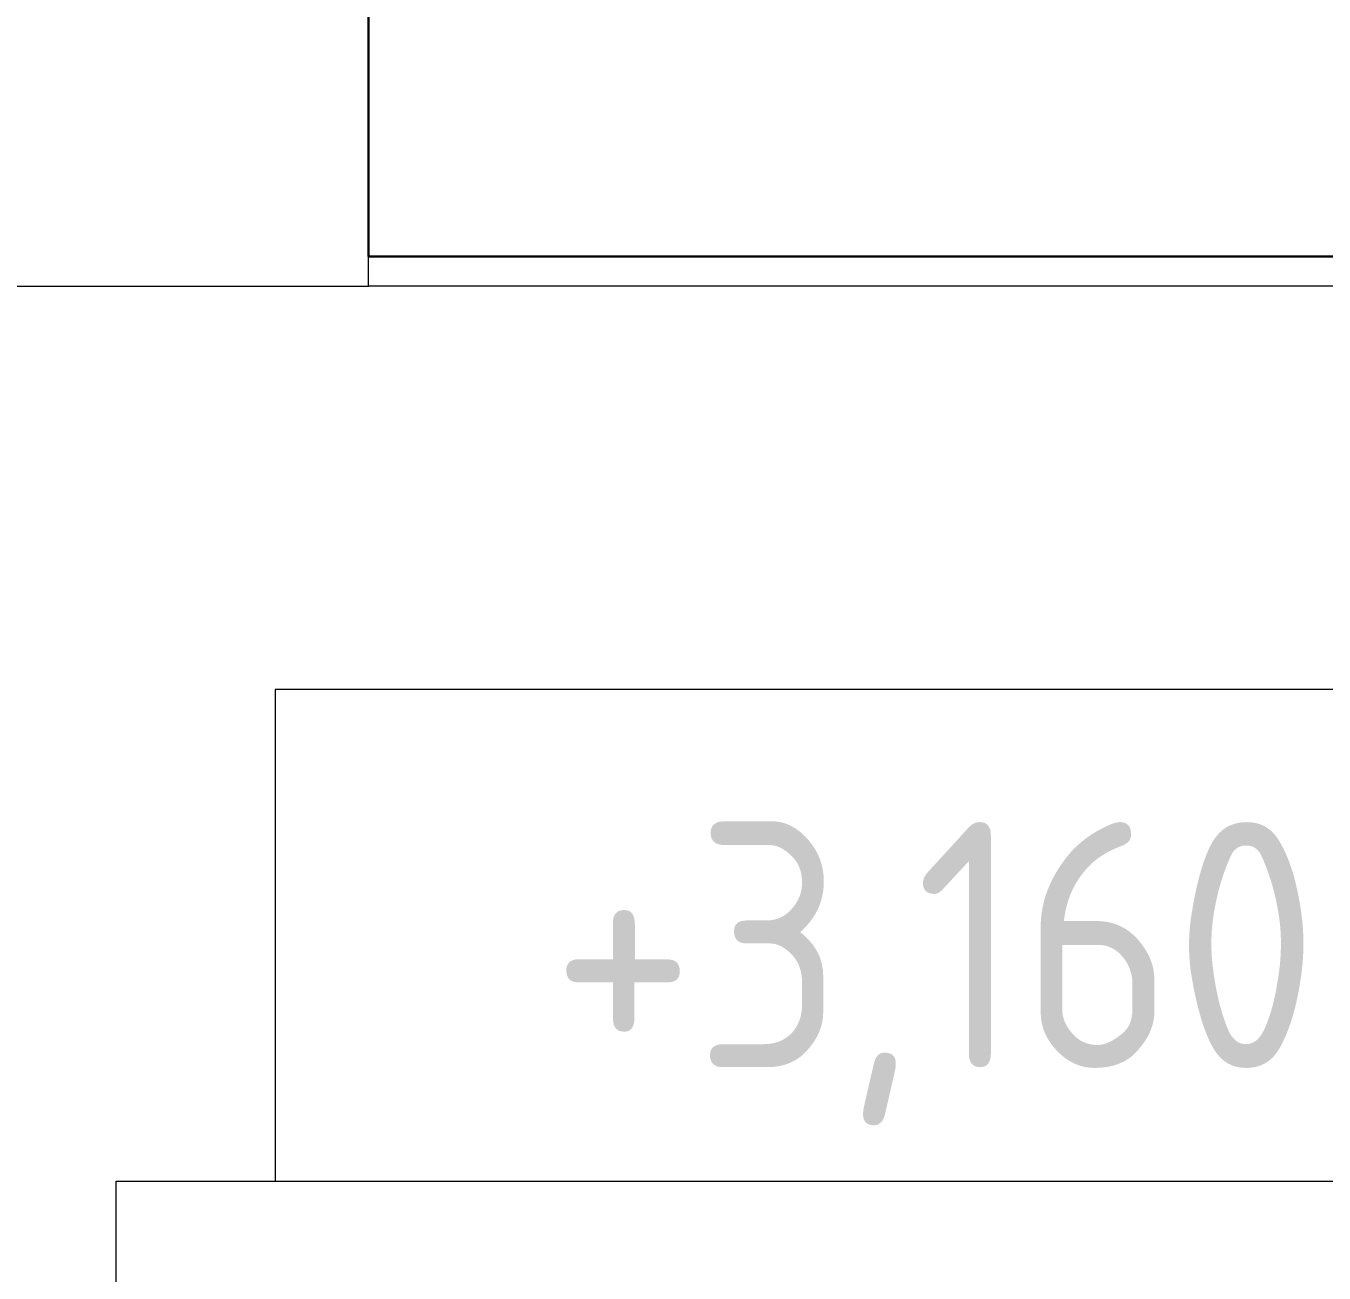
# Model space of a CAD drawing. Header units: millimetres. Extents: x -13069 to 207500, y -71366 to 56785.
# Drawn here: x 39716 to 41036, y 11177 to 12445 of the extents above; entities that cross this region are included whole.
import ezdxf

# ---------------------------------------------------------------- set-up
doc = ezdxf.new("R2010")
doc.units = ezdxf.units.MM
for name, color, linetype, lineweight in [('Аннотация', 7, 'Continuous', 18), ('Отметки', 7, 'Continuous', 9), ('Стены внутренние', 7, 'Continuous', 18), ('Стены несущие', 7, 'Continuous', 30), ('Стены отделка', 7, 'Continuous', 30)]:
    doc.layers.add(name, color=color, linetype=linetype, lineweight=lineweight)
doc.styles.add('GOST Common_1', font='GOST_Common.ttf', dxfattribs={"width": 0.9, "height": 250})

# ---------------------------------------------------------------- blocks, each defined once
blk = doc.blocks.new('Высотные отметки - Рамка-12095-План потолков 1-го этажа')
at = {"layer": 'Аннотация', "lineweight": 20}
for p, q in [((-6.5, 0), (-6.5, 5)), ((-6.5, 5), (6.5, 5)), ((6.5, 5), (6.5, 0)), ((6.5, 0), (-6.5, 0))]:
    blk.add_line(p, q, dxfattribs=at)

msp = doc.modelspace()

# ---------------------------------------------------------------- linework, layer by layer
at = {"layer": 'Отметки', "lineweight": 20}
for p, q in [((39807.98, 11270.482), (40619.642, 11270.482)), ((39807.98, 10933.784), (39807.98, 11270.482))]:
    msp.add_line(p, q, dxfattribs=at)
at = {"layer": 'Стены внутренние'}
msp.add_line((39034.565, 12180.656), (40064.565, 12180.656), dxfattribs=at)
at = {"layer": 'Стены несущие'}
for p, q in [((40064.565, 12210.656), (40064.565, 12650.656)), ((41489.086, 12210.656), (40064.565, 12210.656))]:
    msp.add_line(p, q, dxfattribs=at)
at = {"layer": 'Стены отделка', "lineweight": 9}
for p, q in [((40064.565, 12180.656), (40064.565, 12210.656)), ((41489.086, 12180.656), (40064.565, 12180.656))]:
    msp.add_line(p, q, dxfattribs=at)

# ---------------------------------------------------------------- block references
at = {"layer": 'Отметки', "lineweight": 20, "extrusion": (0, 0, -1), "xscale": 99.99999999999993, "yscale": 99.99999999999993, "zscale": 99.99999999999993}
msp.add_blockref('Высотные отметки - Рамка-12095-План потолков 1-го этажа', (-40619.642, 11270.482), dxfattribs=at)

# ---------------------------------------------------------------- texts
at = {"layer": 'Отметки', "lineweight": 20, "insert": (40250.466, 11635.538), "char_height": 250, "width": 977.53229, "attachment_point": 1, "line_spacing_factor": 1.022761, "style": 'GOST Common_1'}
msp.add_mtext('+3,160', dxfattribs=at)

doc.saveas('drawing.dxf')
